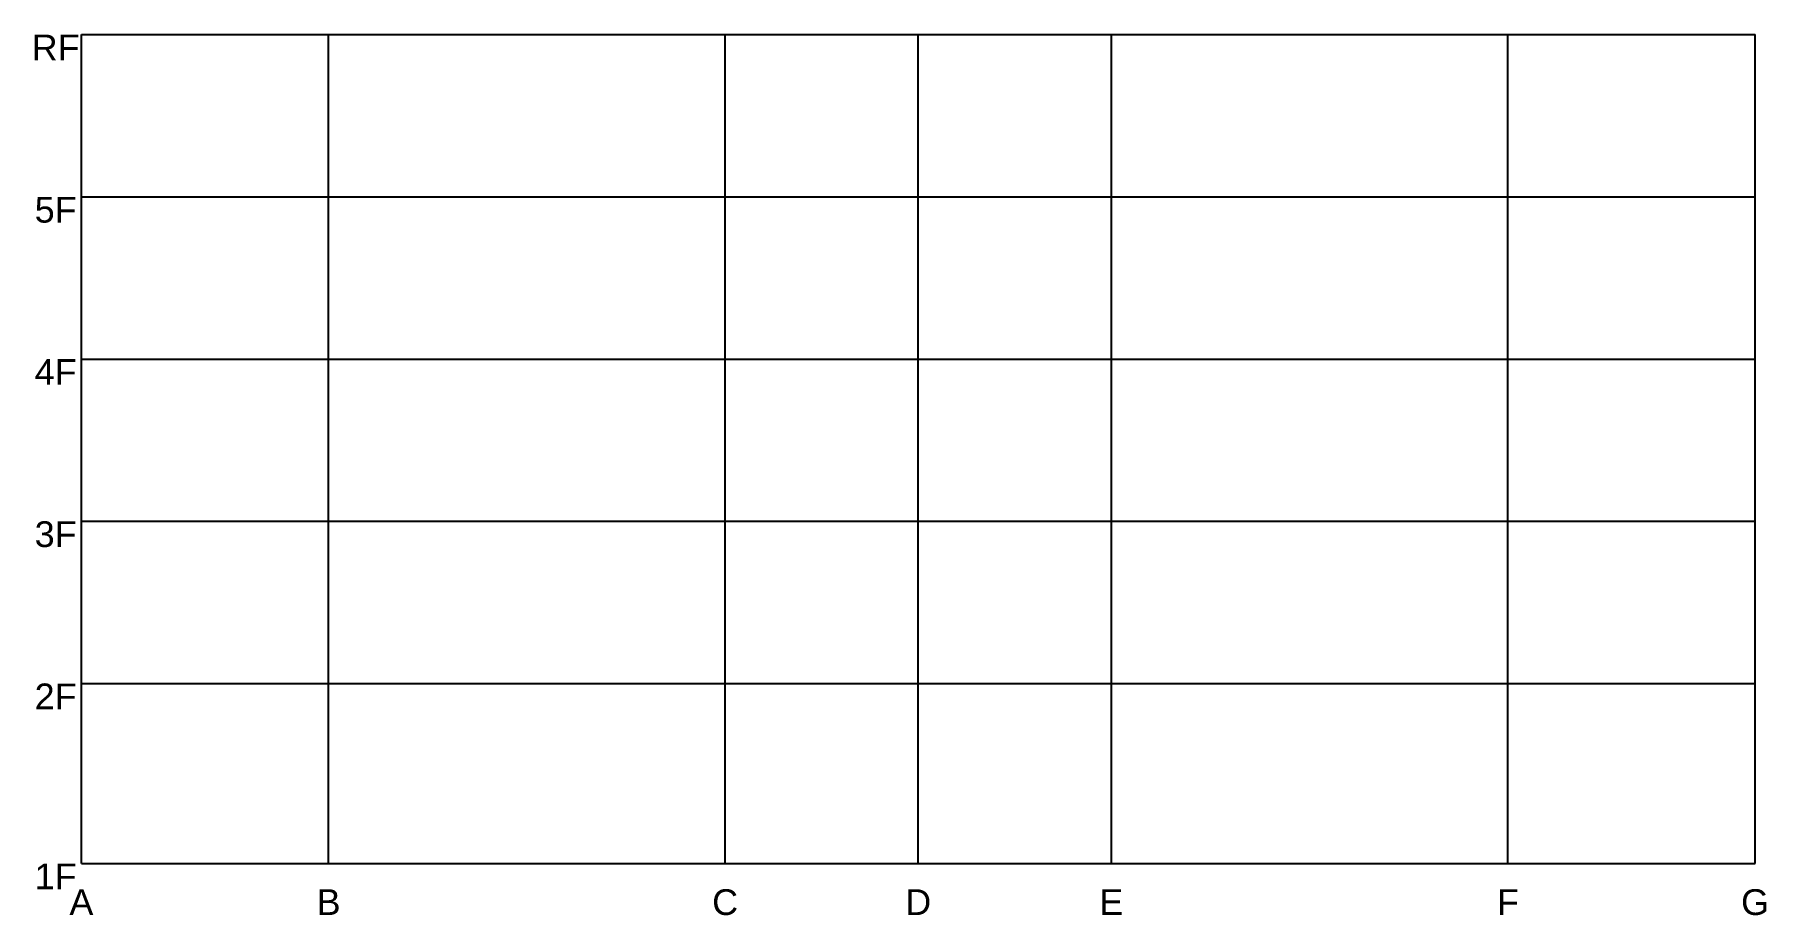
# Model space of a CAD drawing. Header units: millimetres. Extents: x -908 to 32719, y -1807 to 15295.
import ezdxf

# ---------------------------------------------------------------- set-up
doc = ezdxf.new("R2010")
doc.units = ezdxf.units.MM
doc.layers.add('standard', color=2, linetype='Continuous')
doc.styles.get("Standard").update_dxf_attribs({"font": 'arial.ttf'})

msp = doc.modelspace()

# ---------------------------------------------------------------- linework, layer by layer
at = {"layer": 'standard', "ltscale": 0.3}
for p, q in [((0, 15295), (4800, 15295)), ((0, 12145), (0, 15295)), ((4800, 15295), (12500, 15295)), ((4800, 12145), (4800, 15295)), ((12500, 15295), (16250, 15295)), ((12500, 12145), (12500, 15295)), ((16250, 15295), (20000, 15295)), ((16250, 12145), (16250, 15295)), ((20000, 15295), (27700, 15295)), ((20000, 12145), (20000, 15295)), ((27700, 15295), (32500, 15295)), ((27700, 12145), (27700, 15295)), ((32500, 12145), (32500, 15295)), ((0, 12145), (4800, 12145)), ((0, 8995), (0, 12145)), ((4800, 12145), (12500, 12145)), ((4800, 8995), (4800, 12145)), ((12500, 12145), (16250, 12145)), ((12500, 8995), (12500, 12145)), ((16250, 12145), (20000, 12145)), ((16250, 8995), (16250, 12145)), ((20000, 12145), (27700, 12145)), ((20000, 8995), (20000, 12145)), ((27700, 12145), (32500, 12145)), ((27700, 8995), (27700, 12145)), ((32500, 8995), (32500, 12145)), ((0, 8995), (4800, 8995)), ((0, 5845), (0, 8995)), ((4800, 8995), (12500, 8995)), ((4800, 5845), (4800, 8995)), ((12500, 8995), (16250, 8995)), ((12500, 5845), (12500, 8995)), ((16250, 8995), (20000, 8995)), ((16250, 5845), (16250, 8995)), ((20000, 8995), (27700, 8995)), ((20000, 5845), (20000, 8995)), ((27700, 8995), (32500, 8995)), ((27700, 5845), (27700, 8995)), ((32500, 5845), (32500, 8995)), ((0, 5845), (4800, 5845)), ((0, 2695), (0, 5845)), ((4800, 5845), (12500, 5845)), ((4800, 2695), (4800, 5845)), ((12500, 5845), (16250, 5845)), ((12500, 2695), (12500, 5845)), ((16250, 5845), (20000, 5845)), ((16250, 2695), (16250, 5845)), ((20000, 5845), (27700, 5845)), ((20000, 2695), (20000, 5845)), ((27700, 5845), (32500, 5845)), ((27700, 2695), (27700, 5845)), ((32500, 2695), (32500, 5845)), ((0, 2695), (4800, 2695)), ((0, -800), (0, 2695)), ((4800, 2695), (12500, 2695)), ((4800, -800), (4800, 2695)), ((12500, 2695), (16250, 2695)), ((12500, -800), (12500, 2695)), ((16250, 2695), (20000, 2695)), ((16250, -800), (16250, 2695)), ((20000, 2695), (27700, 2695)), ((20000, -800), (20000, 2695)), ((27700, 2695), (32500, 2695)), ((27700, -800), (27700, 2695)), ((32500, -800), (32500, 2695)), ((0, -800), (4800, -800)), ((4800, -800), (12500, -800)), ((12500, -800), (16250, -800)), ((16250, -800), (20000, -800)), ((20000, -800), (27700, -800)), ((27700, -800), (32500, -800))]:
    msp.add_line(p, q, dxfattribs=at)

# ---------------------------------------------------------------- texts
at = {"layer": 'standard', "char_height": 500, "attachment_point": 2, "line_spacing_factor": 1.1}
for s, insert, width in [('{RF}', (-500, 15295), 1000), ('{5F}', (-500, 12145), 1000), ('{4F}', (-500, 8995), 1000), ('{3F}', (-500, 5845), 1000), ('{2F}', (-500, 2695), 1000), ('{1F}', (-500, -800), 1000), ('{A}', (0, -1300), 500), ('{B}', (4800, -1300), 500), ('{C}', (12500, -1300), 500), ('{D}', (16250, -1300), 500), ('{E}', (20000, -1300), 500), ('{F}', (27700, -1300), 500), ('{G}', (32500, -1300), 500)]:
    msp.add_mtext(s, dxfattribs=dict(at, insert=insert, width=width))

doc.saveas('drawing.dxf')
